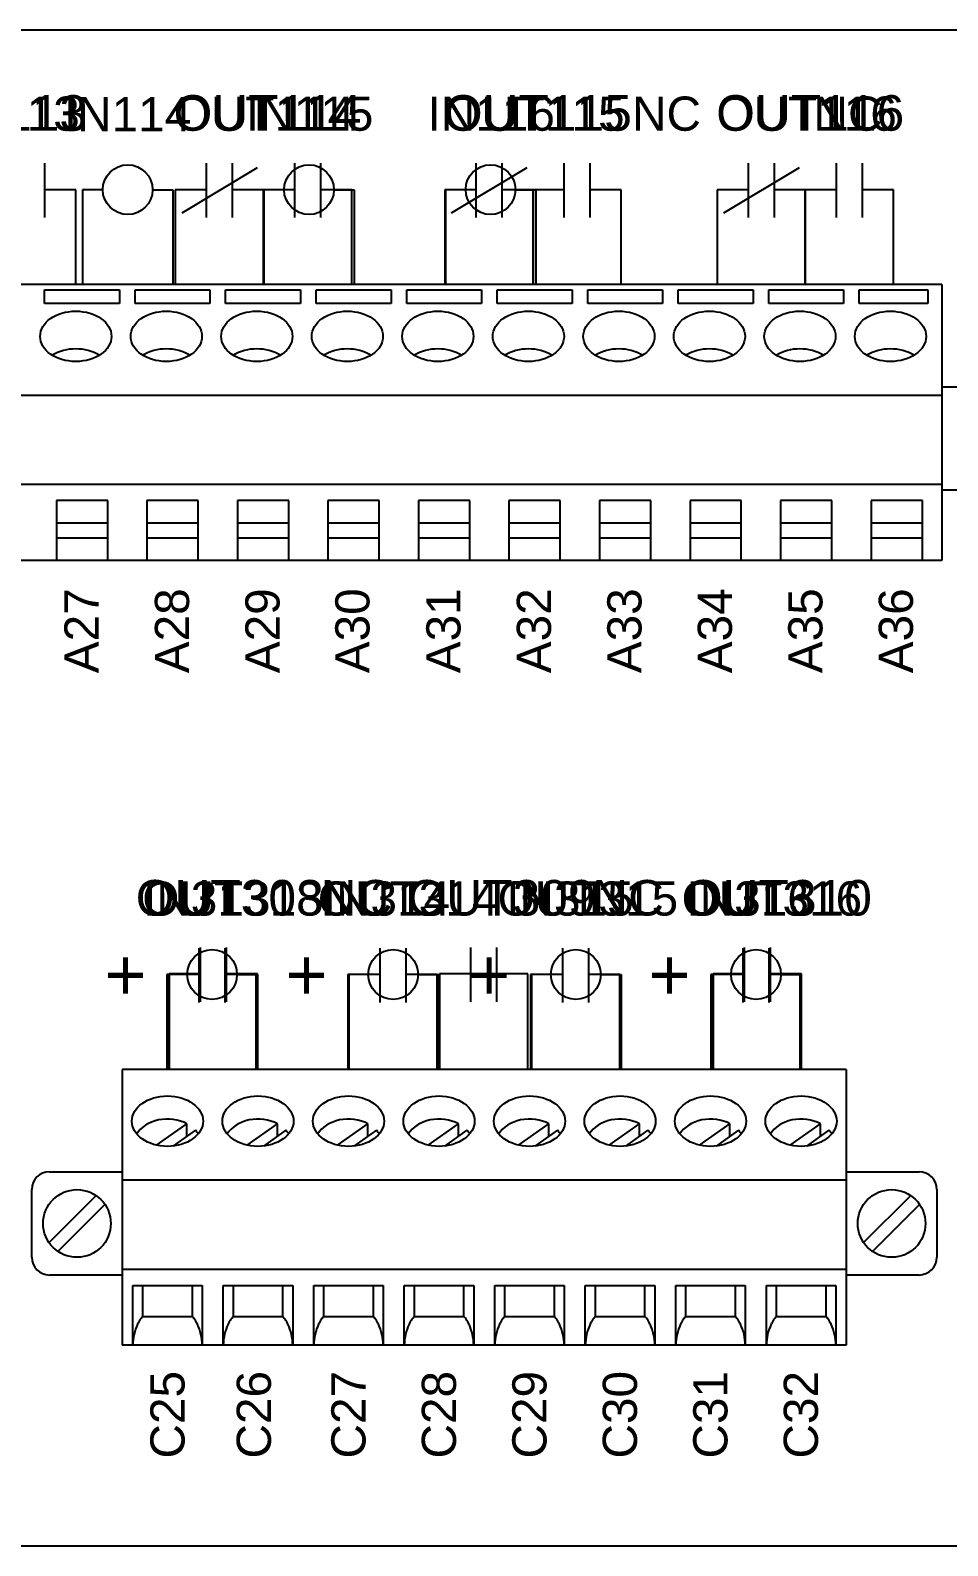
# Model space of a CAD drawing. Extents: x 2 to 47, y 1 to 34.
# Drawn here: x 33.021 to 35.048, y 6.442 to 9.792 of the extents above; entities that cross this region are included whole.
import ezdxf

# ---------------------------------------------------------------- set-up
doc = ezdxf.new("R2010")
doc.units = 0
doc.header["$MEASUREMENT"] = 0
for name, color, linetype in [('2_01__2-1-___48__DI', 7, 'CONTINUOUS'), ('2_02__1-1-___32__DI___16__', 7, 'CONTINUOUS'), ('2_03__1-6X___16__DI___32__', 7, 'CONTINUOUS'), ('2_04__1-61___16__HCI_DI___', 7, 'CONTINUOUS'), ('2_05__1-62___16__DI___16__', 7, 'CONTINUOUS'), ('2_06__2-63___32__DI___10__', 7, 'CONTINUOUS'), ('5_00______DWG_', 7, 'CONTINUOUS')]:
    doc.layers.add(name, color=color, linetype=linetype)
doc.styles.add('ARIAL', font='arial.ttf')

msp = doc.modelspace()

# ---------------------------------------------------------------- linework, layer by layer
at = {"layer": '2_01__2-1-___48__DI'}
for p, q in [((33.1809, 9.4397), (33.1359, 9.4397)), ((33.1359, 9.4397), (33.1359, 9.2298)), ((33.2909, 9.4397), (33.3358, 9.4397)), ((33.3358, 9.4397), (33.3358, 9.2298)), ((33.5814, 9.4397), (33.5365, 9.4397)), ((33.5365, 9.4397), (33.5365, 9.2298)), ((33.6914, 9.4397), (33.7364, 9.4397)), ((33.7364, 9.4397), (33.7364, 9.2298)), ((33.9826, 9.4397), (33.9376, 9.4397)), ((33.9376, 9.4397), (33.9376, 9.2298)), ((34.0926, 9.4397), (34.1375, 9.4397)), ((34.1375, 9.4397), (34.1375, 9.2298)), ((33.3672, 7.7047), (33.3222, 7.7047)), ((33.3222, 7.7047), (33.3222, 7.4948)), ((33.4772, 7.7047), (33.5222, 7.7047)), ((33.5222, 7.7047), (33.5222, 7.4948)), ((33.7674, 7.7047), (33.7224, 7.7047)), ((33.7224, 7.7047), (33.7224, 7.4948)), ((33.8774, 7.7047), (33.9224, 7.7047)), ((33.9224, 7.7047), (33.9224, 7.4948)), ((34.1709, 7.7047), (34.126, 7.7047)), ((34.126, 7.7047), (34.126, 7.4948)), ((34.2809, 7.7047), (34.3259, 7.7047)), ((34.3259, 7.7047), (34.3259, 7.4948)), ((34.5691, 7.7047), (34.5241, 7.7047)), ((34.5241, 7.7047), (34.5241, 7.4948)), ((34.6791, 7.7047), (34.7241, 7.7047)), ((34.7241, 7.7047), (34.7241, 7.4948))]:
    msp.add_line(p, q, dxfattribs=at)
for centre in [(33.2358, 9.4397), (33.6364, 9.4397), (34.0376, 9.4398), (33.4222, 7.7047), (33.8224, 7.7047), (34.2259, 7.7047), (34.6241, 7.7047)]:
    msp.add_circle(centre, 0.055, dxfattribs=at)
at = {"layer": '2_02__1-1-___32__DI___16__'}
for p, q in [((33.0521, 9.4981), (33.0521, 9.378)), ((33.5218, 9.4878), (33.3552, 9.3878)), ((33.41, 9.378), (33.41, 9.4981)), ((33.4667, 9.4981), (33.4667, 9.378)), ((33.605, 9.378), (33.605, 9.4981)), ((33.6617, 9.4981), (33.6617, 9.378)), ((34.1174, 9.4878), (33.9507, 9.3878)), ((34.0056, 9.378), (34.0056, 9.4981)), ((34.0622, 9.4981), (34.0622, 9.378)), ((34.2005, 9.378), (34.2005, 9.4981)), ((34.2572, 9.4981), (34.2572, 9.378)), ((34.7191, 9.4878), (34.5524, 9.3878)), ((34.6072, 9.378), (34.6072, 9.4981)), ((34.6639, 9.4981), (34.6639, 9.378)), ((34.8022, 9.378), (34.8022, 9.4981)), ((34.8589, 9.4981), (34.8589, 9.378)), ((33.1212, 9.4397), (33.0521, 9.4397)), ((33.1212, 9.2298), (33.1212, 9.4397)), ((33.41, 9.4397), (33.3408, 9.4397)), ((33.3408, 9.4397), (33.3408, 9.2298)), ((33.5358, 9.4397), (33.4667, 9.4397)), ((33.5358, 9.2298), (33.5358, 9.4397)), ((33.605, 9.4397), (33.5358, 9.4397)), ((33.5358, 9.4397), (33.5358, 9.2298)), ((33.7308, 9.4397), (33.6617, 9.4397)), ((33.7308, 9.2298), (33.7308, 9.4397)), ((34.0056, 9.4397), (33.9364, 9.4397)), ((33.9364, 9.4397), (33.9364, 9.2298)), ((34.1314, 9.4397), (34.0622, 9.4397)), ((34.1314, 9.2298), (34.1314, 9.4397)), ((34.2005, 9.4397), (34.1314, 9.4397)), ((34.1314, 9.4397), (34.1314, 9.2298)), ((34.3264, 9.4397), (34.2572, 9.4397)), ((34.3264, 9.2298), (34.3264, 9.4397)), ((34.6072, 9.4397), (34.5381, 9.4397)), ((34.5381, 9.4397), (34.5381, 9.2298)), ((34.733, 9.4397), (34.6639, 9.4397)), ((34.733, 9.2298), (34.733, 9.4397)), ((34.8022, 9.4397), (34.733, 9.4397)), ((34.733, 9.4397), (34.733, 9.2298)), ((34.9281, 9.4397), (34.8589, 9.4397)), ((34.9281, 9.2298), (34.9281, 9.4397)), ((33.3222, 7.7047), (33.3222, 7.4948)), ((33.3672, 7.7047), (33.3222, 7.7047)), ((33.4772, 7.7047), (33.5222, 7.7047)), ((33.5222, 7.7047), (33.5222, 7.4948)), ((33.7224, 7.7047), (33.7224, 7.4948)), ((33.7674, 7.7047), (33.7224, 7.7047)), ((33.8774, 7.7047), (33.9224, 7.7047)), ((33.9224, 7.7047), (33.9224, 7.4948)), ((34.126, 7.7047), (34.126, 7.4948)), ((34.1709, 7.7047), (34.126, 7.7047)), ((34.2809, 7.7047), (34.3259, 7.7047)), ((34.3259, 7.7047), (34.3259, 7.4948)), ((34.5241, 7.7047), (34.5241, 7.4948)), ((34.5691, 7.7047), (34.5241, 7.7047)), ((34.6791, 7.7047), (34.7241, 7.7047)), ((34.7241, 7.7047), (34.7241, 7.4948))]:
    msp.add_line(p, q, dxfattribs=at)
for centre in [(33.4222, 7.7047), (33.8224, 7.7047), (34.2259, 7.7047), (34.6241, 7.7047)]:
    msp.add_circle(centre, 0.055, dxfattribs=at)
at = {"layer": '2_03__1-6X___16__DI___32__'}
for p, q in [((33.0521, 9.4981), (33.0521, 9.378)), ((33.5218, 9.4878), (33.3552, 9.3878)), ((33.41, 9.378), (33.41, 9.4981)), ((33.4667, 9.4981), (33.4667, 9.378)), ((33.605, 9.378), (33.605, 9.4981)), ((33.6617, 9.4981), (33.6617, 9.378)), ((34.1174, 9.4878), (33.9507, 9.3878)), ((34.0056, 9.378), (34.0056, 9.4981)), ((34.0622, 9.4981), (34.0622, 9.378)), ((34.2005, 9.378), (34.2005, 9.4981)), ((34.2572, 9.4981), (34.2572, 9.378)), ((34.7191, 9.4878), (34.5524, 9.3878)), ((34.6072, 9.378), (34.6072, 9.4981)), ((34.6639, 9.4981), (34.6639, 9.378)), ((34.8022, 9.378), (34.8022, 9.4981)), ((34.8589, 9.4981), (34.8589, 9.378)), ((33.1212, 9.4397), (33.0521, 9.4397)), ((33.1212, 9.2298), (33.1212, 9.4397)), ((33.3408, 9.4397), (33.3408, 9.2298)), ((33.41, 9.4397), (33.3408, 9.4397)), ((33.5358, 9.4397), (33.4667, 9.4397)), ((33.5358, 9.4397), (33.5358, 9.2298)), ((33.605, 9.4397), (33.5358, 9.4397)), ((33.5358, 9.2298), (33.5358, 9.4397)), ((33.7308, 9.4397), (33.6617, 9.4397)), ((33.7308, 9.2298), (33.7308, 9.4397)), ((33.9364, 9.4397), (33.9364, 9.2298)), ((34.0056, 9.4397), (33.9364, 9.4397)), ((34.1314, 9.4397), (34.0622, 9.4397)), ((34.1314, 9.4397), (34.1314, 9.2298)), ((34.2005, 9.4397), (34.1314, 9.4397)), ((34.1314, 9.2298), (34.1314, 9.4397)), ((34.3264, 9.4397), (34.2572, 9.4397)), ((34.3264, 9.2298), (34.3264, 9.4397)), ((34.5381, 9.4397), (34.5381, 9.2298)), ((34.6072, 9.4397), (34.5381, 9.4397)), ((34.733, 9.4397), (34.6639, 9.4397)), ((34.733, 9.4397), (34.733, 9.2298)), ((34.8022, 9.4397), (34.733, 9.4397)), ((34.733, 9.2298), (34.733, 9.4397)), ((34.9281, 9.4397), (34.8589, 9.4397)), ((34.9281, 9.2298), (34.9281, 9.4397)), ((33.3937, 7.643), (33.3937, 7.7631)), ((33.4504, 7.7631), (33.4504, 7.643)), ((33.7939, 7.643), (33.7939, 7.7631)), ((33.8506, 7.7631), (33.8506, 7.643)), ((34.1974, 7.643), (34.1974, 7.7631)), ((34.2541, 7.7631), (34.2541, 7.643)), ((34.5959, 7.643), (34.5959, 7.7631)), ((34.6526, 7.7631), (34.6526, 7.643)), ((33.3937, 7.7047), (33.3245, 7.7047)), ((33.3245, 7.7047), (33.3245, 7.4948)), ((33.5195, 7.7047), (33.4504, 7.7047)), ((33.5195, 7.4948), (33.5195, 7.7047)), ((33.7939, 7.7047), (33.7247, 7.7047)), ((33.7247, 7.7047), (33.7247, 7.4948)), ((33.9197, 7.7047), (33.8506, 7.7047)), ((33.9197, 7.4948), (33.9197, 7.7047)), ((34.1974, 7.7047), (34.1283, 7.7047)), ((34.1283, 7.7047), (34.1283, 7.4948)), ((34.3233, 7.7047), (34.2541, 7.7047)), ((34.3233, 7.4948), (34.3233, 7.7047)), ((34.5959, 7.7047), (34.5267, 7.7047)), ((34.5267, 7.7047), (34.5267, 7.4948)), ((34.7217, 7.7047), (34.6526, 7.7047)), ((34.7217, 7.4948), (34.7217, 7.7047))]:
    msp.add_line(p, q, dxfattribs=at)
at = {"layer": '2_04__1-61___16__HCI_DI___'}
for p, q in [((33.0521, 9.4981), (33.0521, 9.378)), ((33.5218, 9.4878), (33.3552, 9.3878)), ((33.41, 9.378), (33.41, 9.4981)), ((33.4667, 9.4981), (33.4667, 9.378)), ((33.605, 9.378), (33.605, 9.4981)), ((33.6617, 9.4981), (33.6617, 9.378)), ((34.1174, 9.4878), (33.9507, 9.3878)), ((34.0056, 9.378), (34.0056, 9.4981)), ((34.0622, 9.4981), (34.0622, 9.378)), ((34.2005, 9.378), (34.2005, 9.4981)), ((34.2572, 9.4981), (34.2572, 9.378)), ((34.7191, 9.4878), (34.5524, 9.3878)), ((34.6072, 9.378), (34.6072, 9.4981)), ((34.6639, 9.4981), (34.6639, 9.378)), ((34.8022, 9.378), (34.8022, 9.4981)), ((34.8589, 9.4981), (34.8589, 9.378)), ((33.1212, 9.4397), (33.0521, 9.4397)), ((33.1212, 9.2298), (33.1212, 9.4397)), ((33.41, 9.4397), (33.3408, 9.4397)), ((33.3408, 9.4397), (33.3408, 9.2298)), ((33.5358, 9.4397), (33.4667, 9.4397)), ((33.5358, 9.2298), (33.5358, 9.4397)), ((33.605, 9.4397), (33.5358, 9.4397)), ((33.5358, 9.4397), (33.5358, 9.2298)), ((33.7308, 9.4397), (33.6617, 9.4397)), ((33.7308, 9.2298), (33.7308, 9.4397)), ((34.0056, 9.4397), (33.9364, 9.4397)), ((33.9364, 9.4397), (33.9364, 9.2298)), ((34.1314, 9.4397), (34.0622, 9.4397)), ((34.1314, 9.2298), (34.1314, 9.4397)), ((34.2005, 9.4397), (34.1314, 9.4397)), ((34.1314, 9.4397), (34.1314, 9.2298)), ((34.3264, 9.4397), (34.2572, 9.4397)), ((34.3264, 9.2298), (34.3264, 9.4397)), ((34.6072, 9.4397), (34.5381, 9.4397)), ((34.5381, 9.4397), (34.5381, 9.2298)), ((34.733, 9.4397), (34.6639, 9.4397)), ((34.733, 9.2298), (34.733, 9.4397)), ((34.8022, 9.4397), (34.733, 9.4397)), ((34.733, 9.4397), (34.733, 9.2298)), ((34.9281, 9.4397), (34.8589, 9.4397)), ((34.9281, 9.2298), (34.9281, 9.4397)), ((33.3937, 7.643), (33.3937, 7.7631)), ((33.4504, 7.7631), (33.4504, 7.643)), ((33.7939, 7.643), (33.7939, 7.7631)), ((33.8506, 7.7631), (33.8506, 7.643)), ((34.1974, 7.643), (34.1974, 7.7631)), ((34.2541, 7.7631), (34.2541, 7.643)), ((34.5959, 7.643), (34.5959, 7.7631)), ((34.6525, 7.7631), (34.6525, 7.643)), ((33.3937, 7.7047), (33.3245, 7.7047)), ((33.3245, 7.7047), (33.3245, 7.4948)), ((33.5195, 7.7047), (33.4504, 7.7047)), ((33.5195, 7.4948), (33.5195, 7.7047)), ((33.7939, 7.7047), (33.7247, 7.7047)), ((33.7247, 7.7047), (33.7247, 7.4948)), ((33.9197, 7.7047), (33.8506, 7.7047)), ((33.9197, 7.4948), (33.9197, 7.7047)), ((34.1974, 7.7047), (34.1283, 7.7047)), ((34.1283, 7.7047), (34.1283, 7.4948)), ((34.3233, 7.7047), (34.2541, 7.7047)), ((34.3233, 7.4948), (34.3233, 7.7047)), ((34.5959, 7.7047), (34.5267, 7.7047)), ((34.5267, 7.7047), (34.5267, 7.4948)), ((34.7217, 7.7047), (34.6525, 7.7047)), ((34.7217, 7.4948), (34.7217, 7.7047))]:
    msp.add_line(p, q, dxfattribs=at)
at = {"layer": '2_05__1-62___16__DI___16__'}
for p, q in [((33.0521, 9.4981), (33.0521, 9.378)), ((33.5218, 9.4878), (33.3552, 9.3878)), ((33.41, 9.378), (33.41, 9.4981)), ((33.4667, 9.4981), (33.4667, 9.378)), ((33.605, 9.378), (33.605, 9.4981)), ((33.6617, 9.4981), (33.6617, 9.378)), ((34.1174, 9.4878), (33.9507, 9.3878)), ((34.0056, 9.378), (34.0056, 9.4981)), ((34.0622, 9.4981), (34.0622, 9.378)), ((34.2005, 9.378), (34.2005, 9.4981)), ((34.2572, 9.4981), (34.2572, 9.378)), ((34.7191, 9.4878), (34.5524, 9.3878)), ((34.6072, 9.378), (34.6072, 9.4981)), ((34.6639, 9.4981), (34.6639, 9.378)), ((34.8022, 9.378), (34.8022, 9.4981)), ((34.8589, 9.4981), (34.8589, 9.378)), ((33.1212, 9.4397), (33.0521, 9.4397)), ((33.1212, 9.2298), (33.1212, 9.4397)), ((33.41, 9.4397), (33.3408, 9.4397)), ((33.3408, 9.4397), (33.3408, 9.2298)), ((33.605, 9.4397), (33.4667, 9.4397)), ((33.5358, 9.2298), (33.5358, 9.4397)), ((33.7308, 9.4397), (33.6617, 9.4397)), ((33.7308, 9.2298), (33.7308, 9.4397)), ((34.0056, 9.4397), (33.9364, 9.4397)), ((33.9364, 9.4397), (33.9364, 9.2298)), ((34.2005, 9.4397), (34.0622, 9.4397)), ((34.1314, 9.4397), (34.1314, 9.2298)), ((34.3264, 9.4397), (34.2572, 9.4397)), ((34.3264, 9.2298), (34.3264, 9.4397)), ((34.6072, 9.4397), (34.5381, 9.4397)), ((34.5381, 9.4397), (34.5381, 9.2298)), ((34.8022, 9.4397), (34.6639, 9.4397)), ((34.733, 9.4397), (34.733, 9.2298)), ((34.9281, 9.4397), (34.8589, 9.4397)), ((34.9281, 9.2298), (34.9281, 9.4397)), ((33.3967, 7.6442), (33.3967, 7.7642)), ((33.4534, 7.7642), (33.4534, 7.6442)), ((33.9939, 7.6442), (33.9939, 7.7642)), ((34.0506, 7.7642), (34.0506, 7.6442)), ((34.5989, 7.6442), (34.5989, 7.7642)), ((34.6555, 7.7642), (34.6555, 7.6442)), ((33.3967, 7.7059), (33.3275, 7.7059)), ((33.3275, 7.7059), (33.3275, 7.4948)), ((33.5225, 7.7059), (33.4534, 7.7059)), ((33.5225, 7.4948), (33.5225, 7.7059)), ((33.9939, 7.7059), (33.9248, 7.7059)), ((33.9248, 7.7059), (33.9248, 7.4948)), ((34.1198, 7.7059), (34.0506, 7.7059)), ((34.1198, 7.4948), (34.1198, 7.7059)), ((34.5989, 7.7059), (34.5297, 7.7059)), ((34.5297, 7.7059), (34.5297, 7.4948)), ((34.7247, 7.7059), (34.6555, 7.7059)), ((34.7247, 7.4948), (34.7247, 7.7059))]:
    msp.add_line(p, q, dxfattribs=at)
at = {"layer": '2_06__2-63___32__DI___10__'}
for p, q in [((33.1359, 9.4397), (33.1359, 9.2298)), ((33.1809, 9.4397), (33.1359, 9.4397)), ((33.2909, 9.4397), (33.3358, 9.4397)), ((33.3358, 9.4397), (33.3358, 9.2298)), ((33.5365, 9.4397), (33.5365, 9.2298)), ((33.5814, 9.4397), (33.5365, 9.4397)), ((33.6914, 9.4397), (33.7364, 9.4397)), ((33.7364, 9.4397), (33.7364, 9.2298)), ((33.9376, 9.4397), (33.9376, 9.2298)), ((33.9826, 9.4397), (33.9376, 9.4397)), ((34.0926, 9.4397), (34.1375, 9.4397)), ((34.1375, 9.4397), (34.1375, 9.2298)), ((33.3967, 7.6442), (33.3967, 7.7642)), ((33.4534, 7.7642), (33.4534, 7.6442)), ((33.9939, 7.6442), (33.9939, 7.7642)), ((34.0506, 7.7642), (34.0506, 7.6442)), ((34.5989, 7.6442), (34.5989, 7.7642)), ((34.6555, 7.7642), (34.6555, 7.6442)), ((33.3275, 7.7059), (33.3275, 7.4948)), ((33.3967, 7.7059), (33.3275, 7.7059)), ((33.5225, 7.7059), (33.4534, 7.7059)), ((33.5225, 7.4948), (33.5225, 7.7059)), ((33.9248, 7.7059), (33.9248, 7.4948)), ((33.9939, 7.7059), (33.9248, 7.7059)), ((34.1198, 7.7059), (34.0506, 7.7059)), ((34.1198, 7.4948), (34.1198, 7.7059)), ((34.5297, 7.7059), (34.5297, 7.4948)), ((34.5989, 7.7059), (34.5297, 7.7059)), ((34.7247, 7.7059), (34.6555, 7.7059)), ((34.7247, 7.4948), (34.7247, 7.7059))]:
    msp.add_line(p, q, dxfattribs=at)
for centre in [(33.2358, 9.4397), (33.6364, 9.4397), (34.0376, 9.4398)]:
    msp.add_circle(centre, 0.055, dxfattribs=at)
at = {"layer": '5_00______DWG_'}
for p, q in [((35.0349, 9.2298), (32.6349, 9.2298)), ((33.0522, 9.1879), (33.0522, 9.2185)), ((33.0522, 9.2185), (33.2176, 9.2185)), ((33.2176, 9.2185), (33.2176, 9.1879)), ((33.2522, 9.1879), (33.2522, 9.2185)), ((33.2522, 9.2185), (33.4176, 9.2185)), ((33.4176, 9.2185), (33.4176, 9.1879)), ((33.4522, 9.1879), (33.4522, 9.2185)), ((33.4522, 9.2185), (33.6176, 9.2185)), ((33.6176, 9.2185), (33.6176, 9.1879)), ((33.6522, 9.1879), (33.6522, 9.2185)), ((33.6522, 9.2185), (33.8176, 9.2185)), ((33.8176, 9.2185), (33.8176, 9.1879)), ((33.8522, 9.1879), (33.8522, 9.2185)), ((33.8522, 9.2185), (34.0176, 9.2185)), ((34.0176, 9.2185), (34.0176, 9.1879)), ((34.0522, 9.1879), (34.0522, 9.2185)), ((34.0522, 9.2185), (34.2176, 9.2185)), ((34.2176, 9.2185), (34.2176, 9.1879)), ((34.2522, 9.1879), (34.2522, 9.2185)), ((34.2522, 9.2185), (34.4176, 9.2185)), ((34.4176, 9.2185), (34.4176, 9.1879)), ((34.4522, 9.1879), (34.4522, 9.2185)), ((34.4522, 9.2185), (34.6176, 9.2185)), ((34.6176, 9.2185), (34.6176, 9.1879)), ((34.6522, 9.1879), (34.6522, 9.2185)), ((34.6522, 9.2185), (34.8176, 9.2185)), ((34.8176, 9.2185), (34.8176, 9.1879)), ((34.8522, 9.2185), (35.0038, 9.2185)), ((34.8522, 9.1879), (34.8522, 9.2185)), ((35.0038, 9.2185), (35.0038, 9.1879)), ((35.0349, 9.2298), (35.0349, 8.62)), ((33.2176, 9.1879), (33.0522, 9.1879)), ((33.4176, 9.1879), (33.2522, 9.1879)), ((33.6176, 9.1879), (33.4522, 9.1879)), ((33.8176, 9.1879), (33.6522, 9.1879)), ((34.0176, 9.1879), (33.8522, 9.1879)), ((34.2176, 9.1879), (34.0522, 9.1879)), ((34.4176, 9.1879), (34.2522, 9.1879)), ((34.6176, 9.1879), (34.4522, 9.1879)), ((34.8176, 9.1879), (34.6522, 9.1879)), ((35.0038, 9.1879), (34.8522, 9.1879)), ((35.035, 9.203), (35.0349, 9.203)), ((32.6349, 8.9854), (35.0349, 8.9854)), ((35.0349, 9.0038), (35.1955, 9.0038)), ((32.6349, 8.7884), (35.0349, 8.7884)), ((33.1916, 8.7524), (33.0782, 8.7524)), ((33.0782, 8.7524), (33.0782, 8.62)), ((33.1916, 8.62), (33.1916, 8.7524)), ((33.3916, 8.7524), (33.2782, 8.7524)), ((33.2782, 8.7524), (33.2782, 8.62)), ((33.3916, 8.62), (33.3916, 8.7524)), ((33.5916, 8.7524), (33.4782, 8.7524)), ((33.4782, 8.7524), (33.4782, 8.62)), ((33.5916, 8.62), (33.5916, 8.7524)), ((33.7916, 8.7524), (33.6782, 8.7524)), ((33.6782, 8.7524), (33.6782, 8.62)), ((33.7916, 8.62), (33.7916, 8.7524)), ((33.9916, 8.7524), (33.8782, 8.7524)), ((33.8782, 8.7524), (33.8782, 8.62)), ((33.9916, 8.62), (33.9916, 8.7524)), ((34.1916, 8.7524), (34.0782, 8.7524)), ((34.0782, 8.7524), (34.0782, 8.62)), ((34.1916, 8.62), (34.1916, 8.7524)), ((34.3916, 8.7524), (34.2782, 8.7524)), ((34.2782, 8.7524), (34.2782, 8.62)), ((34.3916, 8.62), (34.3916, 8.7524)), ((34.5916, 8.7524), (34.4782, 8.7524)), ((34.4782, 8.7524), (34.4782, 8.62)), ((34.5916, 8.62), (34.5916, 8.7524)), ((34.7916, 8.7524), (34.6782, 8.7524)), ((34.6782, 8.7524), (34.6782, 8.62)), ((34.7916, 8.62), (34.7916, 8.7524)), ((34.9916, 8.7524), (34.8782, 8.7524)), ((34.8782, 8.7524), (34.8782, 8.62)), ((34.9916, 8.62), (34.9916, 8.7524)), ((35.1955, 8.7754), (35.0349, 8.7754)), ((33.0782, 8.7035), (33.1916, 8.7035)), ((33.2782, 8.7035), (33.3916, 8.7035)), ((33.4782, 8.7035), (33.5916, 8.7035)), ((33.6782, 8.7035), (33.7916, 8.7035)), ((33.8782, 8.7035), (33.9916, 8.7035)), ((34.0782, 8.7035), (34.1916, 8.7035)), ((34.2782, 8.7035), (34.3916, 8.7035)), ((34.4782, 8.7035), (34.5916, 8.7035)), ((34.6782, 8.7035), (34.7916, 8.7035)), ((34.8782, 8.7035), (34.9916, 8.7035)), ((33.0782, 8.6701), (33.1916, 8.6701)), ((33.2782, 8.6701), (33.3916, 8.6701)), ((33.4782, 8.6701), (33.5916, 8.6701)), ((33.6782, 8.6701), (33.7916, 8.6701)), ((33.8782, 8.6701), (33.9916, 8.6701)), ((34.0782, 8.6701), (34.1916, 8.6701)), ((34.2782, 8.6701), (34.3916, 8.6701)), ((34.4782, 8.6701), (34.5916, 8.6701)), ((34.6782, 8.6701), (34.7916, 8.6701)), ((34.8782, 8.6701), (34.9916, 8.6701)), ((35.0349, 8.62), (32.6349, 8.62)), ((34.8236, 7.4948), (33.2236, 7.4948)), ((33.2236, 7.4948), (33.2236, 6.885)), ((34.8236, 7.4948), (34.8236, 6.885)), ((33.2995, 7.3275), (33.3665, 7.3749)), ((33.3665, 7.3473), (33.3665, 7.3749)), ((33.4995, 7.3275), (33.5665, 7.3749)), ((33.5665, 7.3473), (33.5665, 7.3749)), ((33.6995, 7.3275), (33.7665, 7.3749)), ((33.7665, 7.3473), (33.7665, 7.3749)), ((33.8995, 7.3275), (33.9665, 7.3749)), ((33.9665, 7.3473), (33.9665, 7.3749)), ((34.0995, 7.3275), (34.1665, 7.3749)), ((34.1665, 7.3473), (34.1665, 7.3749)), ((34.2995, 7.3275), (34.3665, 7.3749)), ((34.3665, 7.3473), (34.3665, 7.3749)), ((34.4995, 7.3275), (34.5665, 7.3749)), ((34.5665, 7.3473), (34.5665, 7.3749)), ((34.6995, 7.3275), (34.7665, 7.3749)), ((34.7665, 7.3473), (34.7665, 7.3749)), ((33.3853, 7.3605), (33.3357, 7.3255)), ((33.5853, 7.3605), (33.5357, 7.3255)), ((33.7853, 7.3605), (33.7357, 7.3255)), ((33.9853, 7.3605), (33.9357, 7.3255)), ((34.1853, 7.3605), (34.1357, 7.3255)), ((34.3853, 7.3605), (34.3357, 7.3255)), ((34.5853, 7.3605), (34.5357, 7.3255)), ((34.7853, 7.3605), (34.7357, 7.3255)), ((33.063, 7.2688), (33.2236, 7.2688)), ((34.8236, 7.2504), (33.2236, 7.2504)), ((34.8236, 7.2688), (34.9843, 7.2688)), ((33.0236, 7.0798), (33.0236, 7.2294)), ((33.0619, 7.1121), (33.1659, 7.216)), ((34.8619, 7.1121), (34.9659, 7.216)), ((35.0236, 7.2294), (35.0236, 7.0798)), ((33.1854, 7.1966), (33.0814, 7.0926)), ((34.9854, 7.1966), (34.8814, 7.0926)), ((33.2236, 7.0404), (33.063, 7.0404)), ((33.2236, 7.0534), (34.8236, 7.0534)), ((34.9843, 7.0404), (34.8236, 7.0404)), ((33.2469, 7.0174), (33.4004, 7.0174)), ((33.2469, 6.885), (33.2469, 7.0174)), ((33.2685, 7.0174), (33.2685, 6.949)), ((33.3787, 6.949), (33.3787, 7.0174)), ((33.4004, 7.0174), (33.4004, 6.885)), ((33.4469, 7.0174), (33.6004, 7.0174)), ((33.4469, 6.885), (33.4469, 7.0174)), ((33.4685, 7.0174), (33.4685, 6.949)), ((33.5787, 6.949), (33.5787, 7.0174)), ((33.6004, 7.0174), (33.6004, 6.885)), ((33.6469, 7.0174), (33.8004, 7.0174)), ((33.6469, 6.885), (33.6469, 7.0174)), ((33.6685, 7.0174), (33.6685, 6.949)), ((33.7787, 6.949), (33.7787, 7.0174)), ((33.8004, 7.0174), (33.8004, 6.885)), ((33.8469, 7.0174), (34.0004, 7.0174)), ((33.8469, 6.885), (33.8469, 7.0174)), ((33.8685, 7.0174), (33.8685, 6.949)), ((33.9787, 6.949), (33.9787, 7.0174)), ((34.0004, 7.0174), (34.0004, 6.885)), ((34.0469, 7.0174), (34.2004, 7.0174)), ((34.0469, 6.885), (34.0469, 7.0174)), ((34.0685, 7.0174), (34.0685, 6.949)), ((34.1787, 6.949), (34.1787, 7.0174)), ((34.2004, 7.0174), (34.2004, 6.885)), ((34.2469, 7.0174), (34.4004, 7.0174)), ((34.2469, 6.885), (34.2469, 7.0174)), ((34.2685, 7.0174), (34.2685, 6.949)), ((34.3787, 6.949), (34.3787, 7.0174)), ((34.4004, 7.0174), (34.4004, 6.885)), ((34.4469, 7.0174), (34.6004, 7.0174)), ((34.4469, 6.885), (34.4469, 7.0174)), ((34.4685, 7.0174), (34.4685, 6.949)), ((34.5787, 6.949), (34.5787, 7.0174)), ((34.6004, 7.0174), (34.6004, 6.885)), ((34.6469, 7.0174), (34.8004, 7.0174)), ((34.6469, 6.885), (34.6469, 7.0174)), ((34.6685, 7.0174), (34.6685, 6.949)), ((34.7787, 6.949), (34.7787, 7.0174)), ((34.8004, 7.0174), (34.8004, 6.885)), ((33.2655, 6.9453), (33.2685, 6.949)), ((33.2685, 6.949), (33.3787, 6.949)), ((33.3787, 6.949), (33.3818, 6.9453)), ((33.4655, 6.9453), (33.4685, 6.949)), ((33.4685, 6.949), (33.5787, 6.949)), ((33.5787, 6.949), (33.5818, 6.9453)), ((33.6655, 6.9453), (33.6685, 6.949)), ((33.6685, 6.949), (33.7787, 6.949)), ((33.7787, 6.949), (33.7818, 6.9453)), ((33.8655, 6.9453), (33.8685, 6.949)), ((33.8685, 6.949), (33.9787, 6.949)), ((33.9787, 6.949), (33.9818, 6.9453)), ((34.0655, 6.9453), (34.0685, 6.949)), ((34.0685, 6.949), (34.1787, 6.949)), ((34.1787, 6.949), (34.1818, 6.9453)), ((34.2655, 6.9453), (34.2685, 6.949)), ((34.2685, 6.949), (34.3787, 6.949)), ((34.3787, 6.949), (34.3818, 6.9453)), ((34.4655, 6.9453), (34.4685, 6.949)), ((34.4685, 6.949), (34.5787, 6.949)), ((34.5787, 6.949), (34.5818, 6.9453)), ((34.6655, 6.9453), (34.6685, 6.949)), ((34.6685, 6.949), (34.7787, 6.949)), ((34.7787, 6.949), (34.7818, 6.9453)), ((33.2586, 6.9341), (33.2574, 6.9315)), ((33.3898, 6.9315), (33.3886, 6.9341)), ((33.4586, 6.9341), (33.4574, 6.9315)), ((33.5898, 6.9315), (33.5886, 6.9341)), ((33.6586, 6.9341), (33.6574, 6.9315)), ((33.7898, 6.9315), (33.7886, 6.9341)), ((33.8586, 6.9341), (33.8574, 6.9315)), ((33.9898, 6.9315), (33.9886, 6.9341)), ((34.0586, 6.9341), (34.0574, 6.9315)), ((34.1898, 6.9315), (34.1886, 6.9341)), ((34.2586, 6.9341), (34.2574, 6.9315)), ((34.3898, 6.9315), (34.3886, 6.9341)), ((34.4586, 6.9341), (34.4574, 6.9315)), ((34.5898, 6.9315), (34.5886, 6.9341)), ((34.6586, 6.9341), (34.6574, 6.9315)), ((34.7898, 6.9315), (34.7886, 6.9341)), ((34.8236, 6.885), (33.2236, 6.885))]:
    msp.add_line(p, q, dxfattribs=at)
msp.add_lwpolyline([(43.6802, 6.5322), (43.6802, 9.7019, 0.414214), (43.5901, 9.792), (26.5203, 9.792, 0.414214), (26.4301, 9.7019), (26.4301, 6.5322, 0.414214), (26.5203, 6.442), (43.5901, 6.442, 0.414214)], format="xyb", close=True, dxfattribs=at)
for centre in [(33.1236, 7.1543), (34.9236, 7.1543)]:
    msp.add_circle(centre, 0.0748, dxfattribs=at)
for centre, start, end in [((33.063, 7.2294), 90, 180), ((34.9843, 7.2294), 0, 90), ((33.063, 7.0798), 180, 270), ((34.9843, 7.0798), 270, 0)]:
    msp.add_arc(centre, 0.0394, start, end, dxfattribs=at)
for centre in [(33.1211, 9.1155), (33.3211, 9.1155), (33.5211, 9.1155), (33.7211, 9.1155), (33.9211, 9.1155), (34.1211, 9.1155), (34.3211, 9.1155), (34.5211, 9.1155), (34.7211, 9.1155), (34.9211, 9.1155), (33.3236, 7.3805), (33.5236, 7.3805), (33.7236, 7.3805), (33.9236, 7.3805), (34.1236, 7.3805), (34.3236, 7.3805), (34.5236, 7.3805), (34.7236, 7.3805)]:
    msp.add_ellipse(centre, major_axis=(-0.0787, 0), ratio=0.707103, dxfattribs=at)
for centre, major_axis, ratio, start_param, end_param in [((33.1211, 9.032), (-0.0787, 0), 0.707103, 3.989659, 5.435119), ((33.3211, 9.032), (-0.0787, 0), 0.707103, 3.989659, 5.435119), ((33.5211, 9.032), (-0.0787, 0), 0.707103, 3.989659, 5.435119), ((33.7211, 9.032), (-0.0787, 0), 0.707103, 3.989659, 5.435119), ((33.9211, 9.032), (-0.0787, 0), 0.707103, 3.989659, 5.435119), ((34.1211, 9.032), (-0.0787, 0), 0.707103, 3.989659, 5.435119), ((34.3211, 9.032), (-0.0787, 0), 0.707103, 3.989659, 5.435119), ((34.5211, 9.032), (-0.0787, 0), 0.707103, 3.989659, 5.435119), ((34.7211, 9.032), (-0.0787, 0), 0.707103, 3.989659, 5.435119), ((34.9211, 9.032), (-0.0787, 0), 0.707103, 3.989659, 5.435119), ((33.3236, 7.3294), (-0.0744, 0), 0.748604, 4.097376, 5.860479), ((33.5236, 7.3294), (-0.0744, 0), 0.748604, 4.097376, 5.860479), ((33.7236, 7.3294), (-0.0744, 0), 0.748604, 4.097376, 5.860479), ((33.9236, 7.3294), (-0.0744, 0), 0.748604, 4.097376, 5.860479), ((34.1236, 7.3294), (-0.0744, 0), 0.748604, 4.097376, 5.860479), ((34.3236, 7.3294), (-0.0744, 0), 0.748604, 4.097376, 5.860479), ((34.5236, 7.3294), (-0.0744, 0), 0.748604, 4.097376, 5.860479), ((34.7236, 7.3294), (-0.0744, 0), 0.748604, 4.097376, 5.860479), ((33.3236, 7.3294), (-0.0744, 0), 0.748604, 3.564299, 3.735516), ((33.5236, 7.3294), (-0.0744, 0), 0.748604, 3.564299, 3.735516), ((33.7236, 7.3294), (-0.0744, 0), 0.748604, 3.564299, 3.735516), ((33.9236, 7.3294), (-0.0744, 0), 0.748604, 3.564299, 3.735516), ((34.1236, 7.3294), (-0.0744, 0), 0.748604, 3.564299, 3.735516), ((34.3236, 7.3294), (-0.0744, 0), 0.748604, 3.564299, 3.735516), ((34.5236, 7.3294), (-0.0744, 0), 0.748604, 3.564299, 3.735516), ((34.7236, 7.3294), (-0.0744, 0), 0.748604, 3.564299, 3.735516), ((33.2655, 6.9314), (0.0092, 0.0194), 0.341999, 0.946273, 1.591444), ((33.3818, 6.9314), (-0.0092, 0.0194), 0.341999, 4.691742, 5.336912), ((33.4655, 6.9314), (0.0092, 0.0194), 0.341999, 0.946273, 1.591444), ((33.5818, 6.9314), (-0.0092, 0.0194), 0.341999, 4.691742, 5.336912), ((33.6655, 6.9314), (0.0092, 0.0194), 0.341999, 0.946273, 1.591444), ((33.7818, 6.9314), (-0.0092, 0.0194), 0.341999, 4.691742, 5.336912), ((33.8655, 6.9314), (0.0092, 0.0194), 0.341999, 0.946273, 1.591444), ((33.9818, 6.9314), (-0.0092, 0.0194), 0.341999, 4.691742, 5.336912), ((34.0655, 6.9314), (0.0092, 0.0194), 0.341999, 0.946273, 1.591444), ((34.1818, 6.9314), (-0.0092, 0.0194), 0.341999, 4.691742, 5.336912), ((34.2655, 6.9314), (0.0092, 0.0194), 0.341999, 0.946273, 1.591444), ((34.3818, 6.9314), (-0.0092, 0.0194), 0.341999, 4.691742, 5.336912), ((34.4655, 6.9314), (0.0092, 0.0194), 0.341999, 0.946273, 1.591444), ((34.5818, 6.9314), (-0.0092, 0.0194), 0.341999, 4.691742, 5.336912), ((34.6655, 6.9314), (0.0092, 0.0194), 0.341999, 0.946273, 1.591444), ((34.7818, 6.9314), (-0.0092, 0.0194), 0.341999, 4.691742, 5.336912), ((33.3256, 6.8827), (0, 0.0976), 0.806918, 1.047198, 1.547108), ((33.3217, 6.8827), (0, 0.0976), 0.806918, 4.736077, 5.235988), ((33.5256, 6.8827), (0, 0.0976), 0.806918, 1.047198, 1.547108), ((33.5217, 6.8827), (0, 0.0976), 0.806918, 4.736077, 5.235988), ((33.7256, 6.8827), (0, 0.0976), 0.806918, 1.047198, 1.547108), ((33.7217, 6.8827), (0, 0.0976), 0.806918, 4.736077, 5.235988), ((33.9256, 6.8827), (0, 0.0976), 0.806918, 1.047198, 1.547108), ((33.9217, 6.8827), (0, 0.0976), 0.806918, 4.736077, 5.235988), ((34.1256, 6.8827), (0, 0.0976), 0.806918, 1.047198, 1.547108), ((34.1217, 6.8827), (0, 0.0976), 0.806918, 4.736077, 5.235988), ((34.3256, 6.8827), (0, 0.0976), 0.806918, 1.047198, 1.547108), ((34.3217, 6.8827), (0, 0.0976), 0.806918, 4.736077, 5.235988), ((34.5256, 6.8827), (0, 0.0976), 0.806918, 1.047198, 1.547108), ((34.5217, 6.8827), (0, 0.0976), 0.806918, 4.736077, 5.235988), ((34.7256, 6.8827), (0, 0.0976), 0.806918, 1.047198, 1.547108), ((34.7217, 6.8827), (0, 0.0976), 0.806918, 4.736077, 5.235988)]:
    msp.add_ellipse(centre, major_axis=major_axis, ratio=ratio, start_param=start_param, end_param=end_param, dxfattribs=at)

# ---------------------------------------------------------------- texts
at = {"layer": '2_01__2-1-___48__DI', "style": 'ARIAL'}
for s, p in [('IN114', (33.0946, 9.5687)), ('IN115', (33.497, 9.57)), ('IN116', (33.8981, 9.57)), ('NC', (34.35, 9.57)), ('NC', (34.7511, 9.57)), ('IN313', (33.2696, 7.8349)), ('IN314', (33.6667, 7.8349)), ('IN315', (34.072, 7.8349)), ('IN316', (34.4702, 7.8349))]:
    msp.add_text(s, height=0.07556, dxfattribs=at).set_placement(p)
at = {"layer": '2_02__1-1-___32__DI___16__', "style": 'ARIAL'}
for s, p in [('OUT113', (32.731, 9.57)), ('OUT114', (33.3375, 9.57)), ('OUT115', (33.9348, 9.57)), ('OUT116', (34.5365, 9.57)), ('IN313', (33.2696, 7.8349)), ('IN314', (33.6667, 7.8349)), ('IN315', (34.072, 7.8349)), ('IN316', (34.4702, 7.8349))]:
    msp.add_text(s, height=0.07556, dxfattribs=at).set_placement(p)
at = {"layer": '2_03__1-6X___16__DI___32__', "style": 'ARIAL'}
for s, p in [('OUT113', (32.731, 9.57)), ('OUT114', (33.3375, 9.57)), ('OUT115', (33.9348, 9.57)), ('OUT116', (34.5365, 9.57)), ('OUT313', (33.268, 7.8349)), ('OUT314', (33.6559, 7.8349)), ('OUT315', (34.0531, 7.8349)), ('OUT316', (34.4597, 7.8349))]:
    msp.add_text(s, height=0.07556, dxfattribs=at).set_placement(p)
at = {"layer": '2_04__1-61___16__HCI_DI___', "style": 'ARIAL'}
for s, height, p in [('OUT113', 0.07556, (32.731, 9.57)), ('OUT114', 0.07556, (33.3375, 9.57)), ('OUT115', 0.07556, (33.9348, 9.57)), ('OUT116', 0.07556, (34.5365, 9.57)), ('OUT313', 0.07556, (33.268, 7.8349)), ('OUT314', 0.07556, (33.6559, 7.8349)), ('OUT315', 0.07556, (34.0531, 7.8349)), ('OUT316', 0.07556, (34.4597, 7.8349)), ('+', 0.1133, (33.1846, 7.648)), ('+', 0.1133, (33.5848, 7.648)), ('+', 0.1133, (33.9884, 7.648)), ('+', 0.1133, (34.3868, 7.648))]:
    msp.add_text(s, height=height, dxfattribs=at).set_placement(p)
at = {"layer": '2_05__1-62___16__DI___16__', "style": 'ARIAL'}
for s, p in [('OUT113', (32.7307, 9.57)), ('OUT114', (33.3373, 9.57)), ('OUT115', (33.9345, 9.57)), ('OUT116', (34.5362, 9.57)), ('OUT308', (33.2536, 7.835)), ('NC', (33.662, 7.835)), ('OUT309', (33.8542, 7.835)), ('NC', (34.262, 7.835)), ('OUT310', (34.4648, 7.835))]:
    msp.add_text(s, height=0.07867, dxfattribs=at).set_placement(p)
at = {"layer": '2_06__2-63___32__DI___10__', "style": 'ARIAL'}
for s, height, p in [('IN114', 0.07556, (33.0946, 9.5687)), ('IN115', 0.07556, (33.497, 9.57)), ('IN116', 0.07556, (33.8981, 9.57)), ('NC', 0.07556, (34.35, 9.57)), ('NC', 0.07556, (34.7511, 9.57)), ('OUT308', 0.07867, (33.2536, 7.835)), ('NC', 0.07867, (33.662, 7.835)), ('OUT309', 0.07867, (33.8542, 7.835)), ('NC', 0.07867, (34.262, 7.835)), ('OUT310', 0.07867, (34.4648, 7.835))]:
    msp.add_text(s, height=height, dxfattribs=at).set_placement(p)
at = {"layer": '5_00______DWG_', "style": 'ARIAL'}
for s, p in [('A27', (33.1714, 8.3707)), ('A28', (33.3714, 8.3707)), ('A29', (33.5713, 8.3707)), ('A30', (33.77, 8.3707)), ('A31', (33.9711, 8.3707)), ('A32', (34.1711, 8.3707)), ('A33', (34.371, 8.3707)), ('A34', (34.5709, 8.3707)), ('A35', (34.7708, 8.3707)), ('A36', (34.9708, 8.3707)), ('C25', (33.3614, 6.6347)), ('C26', (33.5522, 6.6347)), ('C27', (33.7612, 6.6347)), ('C28', (33.9612, 6.6347)), ('C29', (34.1611, 6.6347)), ('C30', (34.361, 6.6347)), ('C31', (34.5609, 6.6347)), ('C32', (34.7609, 6.6347))]:
    msp.add_text(s, height=0.07556, rotation=90, dxfattribs=at).set_placement(p)

doc.saveas('drawing.dxf')
